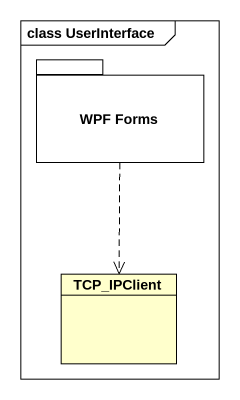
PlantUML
@startuml
mainframe class UserInterface
hide circle
hide empty members
package "WPF Forms" as WPF_Forms {
}
class TCP_IPClient
WPF_Forms ..> TCP_IPClient
@enduml
